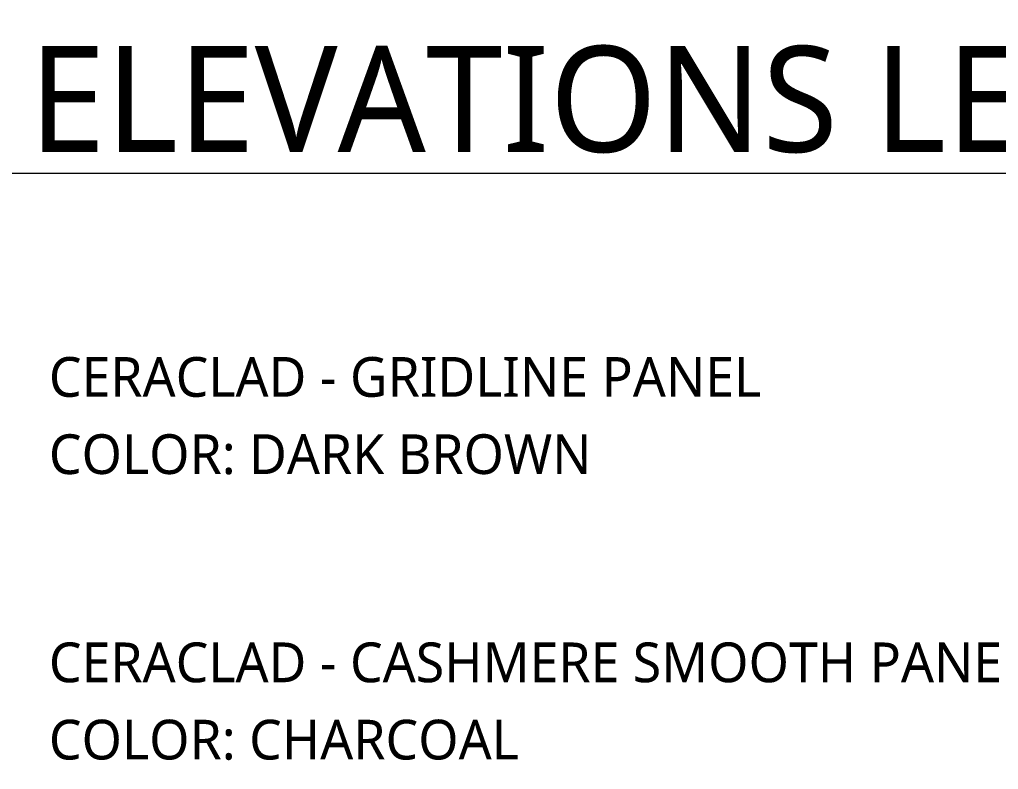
# Model space of a CAD drawing. Header units: inches. Extents: x 6 to 15224, y -733 to 6300.
# Drawn here: x 222.1 to 443.7, y 21.6 to 191.5 of the extents above; entities that cross this region are included whole.
import ezdxf

# ---------------------------------------------------------------- set-up
doc = ezdxf.new("R2010")
doc.units = ezdxf.units.IN
doc.header["$MEASUREMENT"] = 0
doc.layers.add('G-ANNO-TEXT', color=231, linetype='Continuous', lineweight=13)
doc.styles.add('Open Sans_2', font='OpenSans-Regular.ttf', dxfattribs={"height": 24})
doc.styles.add('Open Sans_3', font='OpenSans-Regular.ttf', dxfattribs={"height": 9})

msp = doc.modelspace()

# ---------------------------------------------------------------- texts
at = {"layer": 'G-ANNO-TEXT', "color": 7, "attachment_point": 1, "bg_fill": 3, "box_fill_scale": 1.25, "bg_fill_color": 256, "bg_fill_true_color": 13158600, "bg_fill_transparency": 0}
for s, insert, char_height, width, style in [('\\LEXTERIOR ELEVATIONS LEGEND', (71.74358169, 185.47558766), 24, 591.759, 'Open Sans_2'), ('CERACLAD - GRIDLINE PANEL', (228.74466436, 115.04122809), 9, 208.161, 'Open Sans_3'), ('COLOR: DARK BROWN', (228.74466436, 97.54122809), 9, 161.196, 'Open Sans_3'), ('CERACLAD - CASHMERE SMOOTH PANEL', (228.74466436, 50.39046312), 9, 290.274, 'Open Sans_3'), ('COLOR: CHARCOAL  ', (228.74466436, 32.89046312), 9, 147.561, 'Open Sans_3')]:
    msp.add_mtext(s, dxfattribs=dict(at, insert=insert, char_height=char_height, width=width, style=style))

doc.saveas('drawing.dxf')
